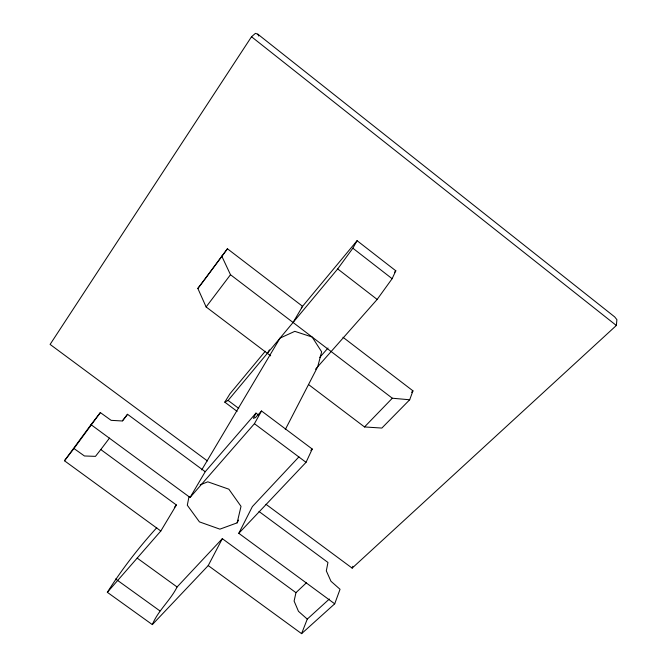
<?xml version="1.0" encoding="UTF-8"?>
<svg xmlns="http://www.w3.org/2000/svg" width="667" height="667" viewBox="0 0 667 667"><rect width="100%" height="100%" fill="white"/><g stroke="black" fill="none" stroke-linecap="round" stroke-linejoin="round"><path stroke-width="1" d="M265.975 504.294L352.159 568.126L616.35 325.479L616.9 319.676L614.691 316.9L257.846 34.192L255.436 33.35L251.517 36.743L50.1 344.414L207.404 460.922M189.044 496.431L187.302 505.227L199.425 521.877L219.893 529.156L237.127 522.861L238.561 520.093M295.956 592.663L294.105 601.067L298.466 611.314L307.27 619.109L301.592 633.65L208.229 565.583L222.328 538.669L295.956 592.663L306.378 582.825M237.127 522.861L241.012 506.345L228.864 489.194L207.804 481.824L200.158 484.842M352.159 568.126L352.826 566.283M301.592 633.65L334.709 603.818L340.045 589.294L330.974 581.265L326.313 570.869L327.956 562.456L259.021 511.489M308.713 384.676L364.515 426.947L381.849 428.064L409.688 399.775L412.965 390.854L342.971 337.252M334.709 603.818L238.794 533.308L306.028 462.323L312.248 449.049L261.547 410.989L255.461 417.6L253.385 418.342L255.97 413.106L258.437 414.957M315.499 369.243L377.155 299.433L392.121 278.698L395.814 270.81L357.078 240.679L301.276 307.879M238.794 533.308L252.376 506.578L298.933 456.862M285.293 429.556L317.717 366.733L321.636 351.801L312.148 337.035L294.797 331.341L280.048 338.094L201.717 469.91M156.762 527.697C138.528 547.849 121.819 569.351 107.345 592.313L152.326 624.612C158.146 610.447 170.293 600.592 177.08 586.985L222.328 538.669M107.345 592.313L160.814 531.007L64.474 460.772L90.995 424.646L190.062 497.482L254.419 423.695L261.547 410.989M237.11 411.372L224.796 402.151L228.097 400.433L337.694 268.926L352.86 248.207L357.078 240.679M190.062 497.482L205.219 471.719L255.97 413.106M293.063 322.469L302.576 306.32L227.43 248.774L197.849 288.436L206.12 306.953L270.66 355.844M160.814 531.007L176.405 505.002L100.792 449.558L95.473 456.361L84.451 455.978L73.962 448.516L64.474 460.772M267.342 353.335L269.426 349.858M224.796 402.151L230.015 393.705L265.274 351.242M73.962 448.516L100.35 412.581L111.131 420.335L122.294 420.985L127.53 414.29L205.219 471.719M204.294 280.073L227.43 248.774M206.12 306.953L230.49 274.721L221.752 256.095M100.792 449.558L109.496 438.077M122.561 420.852L127.53 414.29M197.849 288.436L203.685 280.89M90.995 424.646L100.35 412.581M174.379 507.354L176.405 505.002M319.76 357.404L328.006 348.024M394.447 272.369L395.814 270.81M152.326 624.612L208.229 565.583M364.515 426.947L392.329 398.224L409.688 399.775M411.514 392.338L412.965 390.854M310.814 450.442L312.248 449.049M307.27 619.109L329.373 598.999M115.583 578.973L159.88 610.872M137.194 558.104L177.08 586.985M228.097 400.433L238.736 408.404M254.419 423.695L306.028 462.323M230.49 274.721L392.329 398.224M337.694 268.926L377.155 299.433M352.86 248.207L392.121 278.698M251.517 36.743L616.35 325.479M257.846 34.192L258.729 36.051"/></g></svg>
